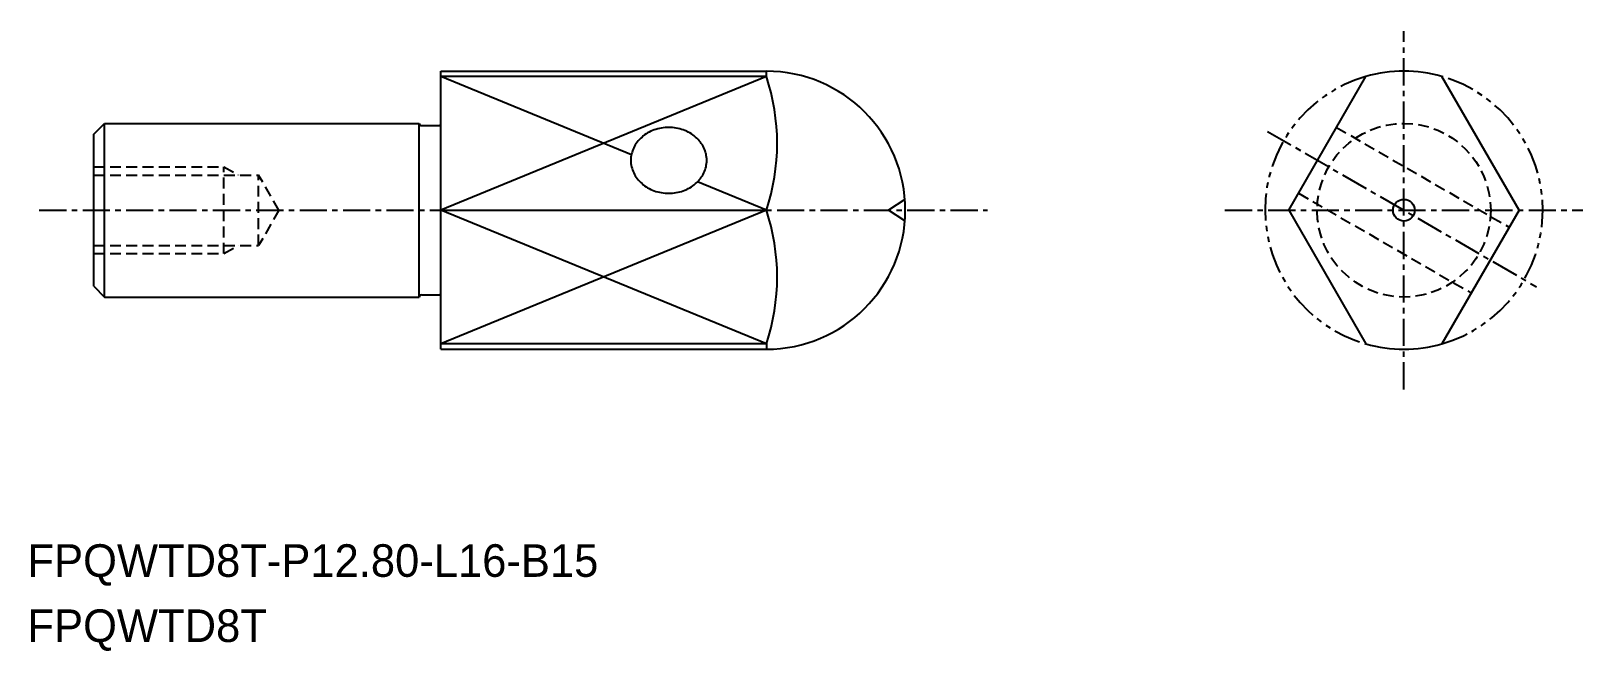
# Model space of a CAD drawing. Extents: x -1864.2 to -1792.7, y -504.5 to -475.9.
import ezdxf

# ---------------------------------------------------------------- set-up
doc = ezdxf.new("R2010")
doc.units = 0
for name, pattern in [('CENTER', [2, 1.25, -0.25, 0.25, -0.25]), ('DASHED', [0.75, 0.5, -0.25]), ('PHANTOM', [2.5, 1.25, -0.25, 0.25, -0.25, 0.25, -0.25])]:
    doc.linetypes.add(name, pattern=pattern)
doc.layers.get('0').update_dxf_attribs({"linetype": 'CONTINUOUS'})
doc.layers.add('CENTER', color=1, linetype='CENTER')

msp = doc.modelspace()

# ---------------------------------------------------------------- linework, layer by layer
for p, q in [((-1845.357, -477.778), (-1830.357, -477.778)), ((-1845.357, -480.178), (-1845.357, -477.778)), ((-1830.357, -478.022), (-1845.357, -478.022)), ((-1830.357, -478.022), (-1830.357, -477.778)), ((-1861.357, -480.678), (-1860.857, -480.178)), ((-1860.857, -480.178), (-1846.357, -480.178)), ((-1860.857, -488.178), (-1860.857, -480.178)), ((-1846.357, -488.178), (-1846.357, -480.178)), ((-1846.257, -480.278), (-1845.457, -480.278)), ((-1845.357, -488.178), (-1845.357, -480.178)), ((-1861.357, -487.678), (-1861.357, -480.678)), ((-1845.357, -484.178), (-1830.357, -484.178)), ((-1861.357, -487.678), (-1860.857, -488.178)), ((-1860.857, -488.178), (-1846.357, -488.178)), ((-1846.257, -488.078), (-1845.457, -488.078)), ((-1845.357, -490.578), (-1845.357, -488.178)), ((-1830.357, -490.335), (-1845.357, -490.335)), ((-1845.357, -490.578), (-1830.357, -490.578)), ((-1830.357, -490.335), (-1830.357, -490.578))]:
    msp.add_line(p, q)
at = {"color": 3}
for p, q in [((-1836.581, -481.624), (-1845.357, -478.022)), ((-1830.357, -478.022), (-1845.357, -484.178)), ((-1830.357, -484.178), (-1833.534, -482.874)), ((-1830.357, -490.335), (-1845.357, -484.178)), ((-1830.357, -484.178), (-1845.357, -490.335)), ((-1823.975, -483.691), (-1824.727, -484.178)), ((-1823.975, -484.666), (-1824.727, -484.178))]:
    msp.add_line(p, q, dxfattribs=at)
at = {"color": 7, "linetype": 'CONTINUOUS'}
for p, q in [((-1806.281, -484.178), (-1802.727, -478.022)), ((-1795.672, -484.178), (-1799.227, -478.022)), ((-1806.281, -484.178), (-1802.727, -490.335)), ((-1795.672, -484.178), (-1799.227, -490.335))]:
    msp.add_line(p, q, dxfattribs=at)
at = {"color": 3, "linetype": 'DASHED'}
for p, q in [((-1804.08, -480.366), (-1796.123, -484.96)), ((-1861.357, -482.178), (-1855.357, -482.178)), ((-1861.357, -482.557), (-1853.757, -482.557)), ((-1855.357, -486.178), (-1855.357, -482.178)), ((-1855.357, -482.178), (-1854.7, -482.557)), ((-1853.757, -485.799), (-1853.757, -482.557)), ((-1852.821, -484.178), (-1853.757, -482.557)), ((-1805.83, -483.397), (-1797.873, -487.991)), ((-1852.821, -484.178), (-1853.757, -485.799)), ((-1861.357, -485.799), (-1853.757, -485.799)), ((-1861.357, -486.178), (-1855.357, -486.178)), ((-1855.357, -486.178), (-1854.7, -485.799))]:
    msp.add_line(p, q, dxfattribs=at)
msp.add_polyline3d([(-1836.61, -481.882, 0), (-1836.6, -481.956, 0), (-1836.6, -482.03, 0), (-1836.59, -482.104, 0), (-1836.57, -482.177, 0), (-1836.55, -482.25, 0), (-1836.53, -482.322, 0), (-1836.5, -482.392, 0), (-1836.47, -482.462, 0), (-1836.44, -482.53, 0), (-1836.4, -482.596, 0), (-1836.36, -482.661, 0), (-1836.31, -482.724, 0), (-1836.26, -482.785, 0), (-1836.21, -482.843, 0), (-1836.15, -482.899, 0), (-1836.09, -482.953, 0), (-1836.03, -483.005, 0), (-1835.97, -483.053, 0), (-1835.9, -483.099, 0), (-1835.83, -483.142, 0), (-1835.76, -483.182, 0), (-1835.68, -483.218, 0), (-1835.6, -483.252, 0), (-1835.53, -483.282, 0), (-1835.45, -483.309, 0), (-1835.36, -483.332, 0), (-1835.28, -483.352, 0), (-1835.2, -483.368, 0), (-1835.11, -483.381, 0), (-1835.03, -483.39, 0), (-1834.94, -483.395, 0), (-1834.86, -483.397, 0), (-1834.77, -483.395, 0), (-1834.69, -483.39, 0), (-1834.6, -483.381, 0), (-1834.52, -483.368, 0), (-1834.43, -483.352, 0), (-1834.35, -483.332, 0), (-1834.27, -483.309, 0), (-1834.19, -483.282, 0), (-1834.11, -483.252, 0), (-1834.03, -483.218, 0), (-1833.96, -483.182, 0), (-1833.88, -483.142, 0), (-1833.81, -483.099, 0), (-1833.75, -483.053, 0), (-1833.68, -483.005, 0), (-1833.62, -482.953, 0), (-1833.56, -482.899, 0), (-1833.5, -482.843, 0), (-1833.45, -482.785, 0), (-1833.4, -482.724, 0), (-1833.36, -482.661, 0), (-1833.31, -482.596, 0), (-1833.27, -482.53, 0), (-1833.24, -482.462, 0), (-1833.21, -482.392, 0), (-1833.18, -482.322, 0), (-1833.16, -482.25, 0), (-1833.14, -482.177, 0), (-1833.13, -482.104, 0), (-1833.12, -482.03, 0), (-1833.11, -481.956, 0), (-1833.11, -481.882, 0), (-1833.11, -481.807, 0), (-1833.12, -481.733, 0), (-1833.13, -481.659, 0), (-1833.14, -481.586, 0), (-1833.16, -481.513, 0), (-1833.18, -481.442, 0), (-1833.21, -481.371, 0), (-1833.24, -481.302, 0), (-1833.27, -481.234, 0), (-1833.31, -481.167, 0), (-1833.36, -481.103, 0), (-1833.4, -481.04, 0), (-1833.45, -480.979, 0), (-1833.5, -480.92, 0), (-1833.56, -480.864, 0), (-1833.62, -480.81, 0), (-1833.68, -480.759, 0), (-1833.75, -480.71, 0), (-1833.81, -480.664, 0), (-1833.88, -480.622, 0), (-1833.96, -480.582, 0), (-1834.03, -480.545, 0), (-1834.11, -480.512, 0), (-1834.19, -480.482, 0), (-1834.27, -480.455, 0), (-1834.35, -480.431, 0), (-1834.43, -480.412, 0), (-1834.52, -480.395, 0), (-1834.6, -480.383, 0), (-1834.69, -480.373, 0), (-1834.77, -480.368, 0), (-1834.86, -480.366, 0), (-1834.94, -480.368, 0), (-1835.03, -480.373, 0), (-1835.11, -480.383, 0), (-1835.2, -480.395, 0), (-1835.28, -480.412, 0), (-1835.36, -480.431, 0), (-1835.45, -480.455, 0), (-1835.53, -480.482, 0), (-1835.6, -480.512, 0), (-1835.68, -480.545, 0), (-1835.76, -480.582, 0), (-1835.83, -480.622, 0), (-1835.9, -480.664, 0), (-1835.97, -480.71, 0), (-1836.03, -480.759, 0), (-1836.09, -480.81, 0), (-1836.15, -480.864, 0), (-1836.21, -480.92, 0), (-1836.26, -480.979, 0), (-1836.31, -481.04, 0), (-1836.36, -481.103, 0), (-1836.4, -481.167, 0), (-1836.44, -481.234, 0), (-1836.47, -481.302, 0), (-1836.5, -481.371, 0), (-1836.53, -481.442, 0), (-1836.55, -481.513, 0), (-1836.57, -481.586, 0), (-1836.59, -481.659, 0), (-1836.6, -481.733, 0), (-1836.6, -481.807, 0), (-1836.61, -481.882, 0)])
msp.add_circle((-1800.977, -484.178), 4, dxfattribs=at)
msp.add_circle((-1800.977, -484.178), 0.5)
for centre, radius, start, end in [((-1830.357, -484.178), 6.4, 270, 90), ((-1839.654, -481.1), 9.793, 341.68162, 18.31838), ((-1846.257, -480.178), 0.1, 180, 270), ((-1845.457, -480.178), 0.1, 270, 0), ((-1839.654, -487.257), 9.793, 341.68162, 18.31838), ((-1846.257, -488.178), 0.1, 90, 180), ((-1845.457, -488.178), 0.1, 0, 90)]:
    msp.add_arc(centre, radius, start, end)
at = {"color": 3, "linetype": 'PHANTOM'}
for start, end in [(105.86892, 254.13108), (285.86892, 74.13108)]:
    msp.add_arc((-1800.977, -484.178), 6.4, start, end, dxfattribs=at)
at = {"color": 7, "linetype": 'CONTINUOUS'}
for start, end in [(74.13108, 105.86892), (254.13108, 285.86892)]:
    msp.add_arc((-1800.977, -484.178), 6.4, start, end, dxfattribs=at)
msp.add_point((-1861.357, -484.178), dxfattribs=at)
at = {"layer": 'CENTER', "color": 1, "linetype": 'CENTER'}
for p, q in [((-1800.977, -492.428), (-1800.977, -475.928)), ((-1863.866, -484.178), (-1820.168, -484.178)), ((-1809.227, -484.178), (-1792.727, -484.178))]:
    msp.add_line(p, q, dxfattribs=at)
at = {"layer": 'CENTER'}
msp.add_line((-1807.266, -480.547), (-1794.871, -487.703), dxfattribs=at)

# ---------------------------------------------------------------- texts
for s, p in [('FPQWTD8T-P12.80-L16-B15', (-1864.411, -501.061)), ('FPQWTD8T', (-1864.411, -504.061))]:
    msp.add_text(s, height=1.5).set_placement(p)

doc.saveas('drawing.dxf')
